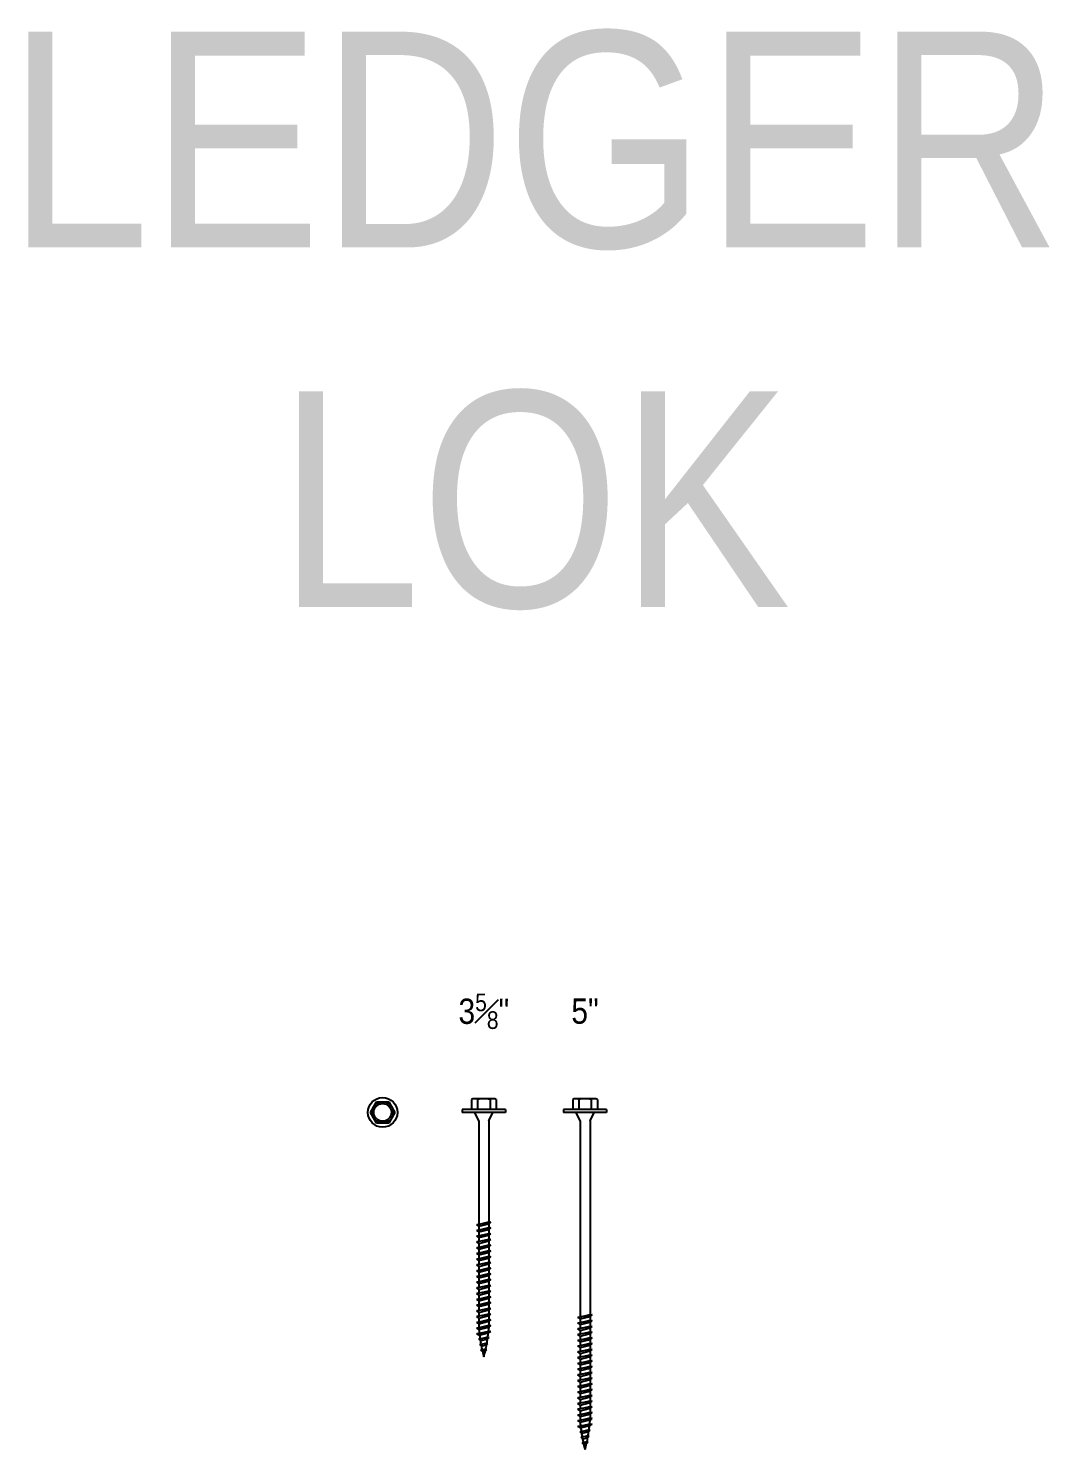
# Model space of a CAD drawing. Header units: inches. Extents: x -2661 to 42767, y -1222 to 9099.
# Drawn here: x 1334.97 to 1350.1, y 1307.44 to 1328.51 of the extents above; entities that cross this region are included whole.
import ezdxf

# ---------------------------------------------------------------- set-up
doc = ezdxf.new("R2010")
doc.units = ezdxf.units.IN
doc.header["$LTSCALE"] = 12
doc.header["$MEASUREMENT"] = 0
doc.layers.add('S-ANNO-NOTE', color=4, linetype='CONTINUOUS')
doc.layers.add('S-SIMPSON', color=2, linetype='CONTINUOUS')
doc.styles.add('Arial', font='arial.ttf', dxfattribs={"width": 0.85})

# ---------------------------------------------------------------- blocks, each defined once
blk = doc.blocks.new('LL005')
at = {"layer": 'S-SIMPSON'}
for p, q in [((0.32, 0.042), (-0.32, 0.042)), ((-0.32, 0.042), (-0.32, 0)), ((0.32, 0), (-0.32, 0)), ((-0.183, 0.19), (-0.183, 0.042)), ((0.137, 0.203), (-0.137, 0.203)), ((-0.074, -0.125), (-0.133, 0)), ((0.132, 0), (-0.132, 0)), ((-0.092, 0.19), (-0.092, 0.042)), ((0.074, -0.125), (0.133, 0)), ((0.092, 0.19), (0.092, 0.042)), ((0.183, 0.19), (0.183, 0.042)), ((0.32, 0.042), (0.32, 0)), ((-0.074, -0.125), (-0.074, -3.033)), ((0.074, -0.125), (0.074, -2.998)), ((-0.105, -3.041), (0.074, -2.998)), ((-0.105, -3.041), (0.074, -2.998)), ((-0.105, -3.041), (0.074, -2.998)), ((-0.105, -3.041), (0.074, -2.998)), ((0.105, -3.004), (-0.105, -3.041)), ((0.105, -3.004), (-0.105, -3.041)), ((0.105, -3.004), (-0.105, -3.041)), ((0.105, -3.004), (-0.105, -3.041)), ((-0.074, -3.062), (-0.105, -3.041)), ((-0.074, -3.062), (-0.105, -3.041)), ((-0.074, -3.062), (-0.105, -3.041)), ((-0.074, -3.062), (-0.105, -3.041)), ((-0.105, -3.126), (0.074, -3.083)), ((-0.105, -3.126), (0.074, -3.083)), ((-0.105, -3.126), (0.074, -3.083)), ((-0.105, -3.126), (0.074, -3.083)), ((-0.105, -3.126), (0.074, -3.083)), ((0.105, -3.089), (-0.105, -3.126)), ((0.105, -3.089), (-0.105, -3.126)), ((0.105, -3.089), (-0.105, -3.126)), ((0.105, -3.089), (-0.105, -3.126)), ((0.105, -3.089), (-0.105, -3.126)), ((-0.074, -3.147), (-0.105, -3.126)), ((-0.074, -3.147), (-0.105, -3.126)), ((-0.074, -3.147), (-0.105, -3.126)), ((-0.074, -3.147), (-0.105, -3.126)), ((-0.074, -3.147), (-0.105, -3.126)), ((-0.074, -3.062), (0.074, -3.025)), ((-0.074, -3.062), (0.074, -3.025)), ((-0.074, -3.062), (0.074, -3.025)), ((-0.074, -3.062), (0.074, -3.025)), ((-0.074, -3.062), (-0.074, -3.118)), ((-0.074, -3.147), (0.074, -3.11)), ((-0.074, -3.147), (0.074, -3.11)), ((-0.074, -3.147), (0.074, -3.11)), ((-0.074, -3.147), (0.074, -3.11)), ((-0.074, -3.147), (0.074, -3.11)), ((-0.074, -3.147), (-0.074, -3.204)), ((0.074, -2.998), (0.105, -3.004)), ((0.074, -2.998), (0.105, -3.004)), ((0.074, -2.998), (0.105, -3.004)), ((0.074, -2.998), (0.105, -3.004)), ((0.074, -3.025), (0.105, -3.004)), ((0.074, -3.025), (0.105, -3.004)), ((0.074, -3.025), (0.105, -3.004)), ((0.074, -3.025), (0.105, -3.004)), ((0.074, -3.025), (0.074, -3.083)), ((0.074, -3.083), (0.105, -3.089)), ((0.074, -3.083), (0.105, -3.089)), ((0.074, -3.083), (0.105, -3.089)), ((0.074, -3.083), (0.105, -3.089)), ((0.074, -3.083), (0.105, -3.089)), ((0.074, -3.11), (0.105, -3.089)), ((0.074, -3.11), (0.105, -3.089)), ((0.074, -3.11), (0.105, -3.089)), ((0.074, -3.11), (0.105, -3.089)), ((0.074, -3.11), (0.105, -3.089)), ((0.074, -3.11), (0.074, -3.169)), ((-0.105, -3.211), (0.074, -3.169)), ((-0.105, -3.211), (0.074, -3.169)), ((-0.105, -3.211), (0.074, -3.169)), ((-0.105, -3.211), (0.074, -3.169)), ((0.105, -3.174), (-0.105, -3.211)), ((0.105, -3.174), (-0.105, -3.211)), ((0.105, -3.174), (-0.105, -3.211)), ((0.105, -3.174), (-0.105, -3.211)), ((-0.074, -3.232), (-0.105, -3.211)), ((-0.074, -3.232), (-0.105, -3.211)), ((-0.074, -3.232), (-0.105, -3.211)), ((-0.074, -3.232), (-0.105, -3.211)), ((-0.105, -3.296), (0.074, -3.254)), ((-0.105, -3.296), (0.074, -3.254)), ((-0.105, -3.296), (0.074, -3.254)), ((-0.105, -3.296), (0.074, -3.254)), ((0.105, -3.259), (-0.105, -3.296)), ((0.105, -3.259), (-0.105, -3.296)), ((0.105, -3.259), (-0.105, -3.296)), ((0.105, -3.259), (-0.105, -3.296)), ((-0.074, -3.318), (-0.105, -3.296)), ((-0.074, -3.318), (-0.105, -3.296)), ((-0.074, -3.318), (-0.105, -3.296)), ((-0.074, -3.318), (-0.105, -3.296)), ((-0.105, -3.381), (0.074, -3.339)), ((-0.105, -3.381), (0.074, -3.339)), ((-0.105, -3.381), (0.074, -3.339)), ((-0.105, -3.381), (0.074, -3.339)), ((0.105, -3.344), (-0.105, -3.381)), ((0.105, -3.344), (-0.105, -3.381)), ((0.105, -3.344), (-0.105, -3.381)), ((0.105, -3.344), (-0.105, -3.381)), ((-0.074, -3.232), (0.074, -3.195)), ((-0.074, -3.232), (0.074, -3.195)), ((-0.074, -3.232), (0.074, -3.195)), ((-0.074, -3.232), (0.074, -3.195)), ((-0.074, -3.232), (-0.074, -3.289)), ((-0.074, -3.318), (0.074, -3.281)), ((-0.074, -3.318), (0.074, -3.281)), ((-0.074, -3.318), (0.074, -3.281)), ((-0.074, -3.318), (0.074, -3.281)), ((-0.074, -3.318), (-0.074, -3.374)), ((-0.074, -3.403), (0.074, -3.366)), ((-0.074, -3.403), (0.074, -3.366)), ((-0.074, -3.403), (0.074, -3.366)), ((-0.074, -3.403), (0.074, -3.366)), ((0.074, -3.169), (0.105, -3.174)), ((0.074, -3.169), (0.105, -3.174)), ((0.074, -3.169), (0.105, -3.174)), ((0.074, -3.169), (0.105, -3.174)), ((0.074, -3.195), (0.105, -3.174)), ((0.074, -3.195), (0.105, -3.174)), ((0.074, -3.195), (0.105, -3.174)), ((0.074, -3.195), (0.105, -3.174)), ((0.074, -3.195), (0.074, -3.254)), ((0.074, -3.254), (0.105, -3.259)), ((0.074, -3.254), (0.105, -3.259)), ((0.074, -3.254), (0.105, -3.259)), ((0.074, -3.254), (0.105, -3.259)), ((0.074, -3.281), (0.105, -3.259)), ((0.074, -3.281), (0.105, -3.259)), ((0.074, -3.281), (0.105, -3.259)), ((0.074, -3.281), (0.105, -3.259)), ((0.074, -3.281), (0.074, -3.339)), ((0.074, -3.339), (0.105, -3.344)), ((0.074, -3.339), (0.105, -3.344)), ((0.074, -3.339), (0.105, -3.344)), ((0.074, -3.339), (0.105, -3.344)), ((0.074, -3.366), (0.105, -3.344)), ((0.074, -3.366), (0.105, -3.344)), ((0.074, -3.366), (0.105, -3.344)), ((0.074, -3.366), (0.105, -3.344)), ((0.074, -3.366), (0.074, -3.424)), ((-0.074, -3.403), (-0.105, -3.381)), ((-0.074, -3.403), (-0.105, -3.381)), ((-0.074, -3.403), (-0.105, -3.381)), ((-0.074, -3.403), (-0.105, -3.381)), ((-0.105, -3.466), (0.074, -3.424)), ((-0.105, -3.466), (0.074, -3.424)), ((0.105, -3.429), (-0.105, -3.466)), ((0.105, -3.429), (-0.105, -3.466)), ((-0.074, -3.488), (-0.105, -3.466)), ((-0.074, -3.488), (-0.105, -3.466)), ((-0.105, -3.552), (0.074, -3.509)), ((-0.105, -3.552), (0.074, -3.509)), ((0.105, -3.515), (-0.105, -3.552)), ((0.105, -3.515), (-0.105, -3.552)), ((-0.074, -3.573), (-0.105, -3.552)), ((-0.074, -3.573), (-0.105, -3.552)), ((-0.074, -3.403), (-0.074, -3.459)), ((-0.074, -3.488), (0.074, -3.451)), ((-0.074, -3.488), (0.074, -3.451)), ((-0.074, -3.488), (-0.074, -3.544)), ((-0.074, -3.573), (0.074, -3.536)), ((-0.074, -3.573), (0.074, -3.536)), ((-0.074, -3.573), (-0.074, -3.63)), ((0.074, -3.424), (0.105, -3.429)), ((0.074, -3.424), (0.105, -3.429)), ((0.074, -3.451), (0.105, -3.429)), ((0.074, -3.451), (0.105, -3.429)), ((0.074, -3.451), (0.074, -3.509)), ((0.074, -3.509), (0.105, -3.515)), ((0.074, -3.509), (0.105, -3.515)), ((0.074, -3.536), (0.105, -3.515)), ((0.074, -3.536), (0.105, -3.515)), ((0.074, -3.536), (0.074, -3.594)), ((-0.105, -3.637), (0.074, -3.594)), ((0.105, -3.6), (-0.105, -3.637)), ((-0.074, -3.658), (-0.105, -3.637)), ((-0.105, -3.722), (0.074, -3.68)), ((-0.105, -3.722), (0.074, -3.68)), ((-0.105, -3.722), (0.074, -3.68)), ((-0.105, -3.722), (0.074, -3.68)), ((0.105, -3.685), (-0.105, -3.722)), ((0.105, -3.685), (-0.105, -3.722)), ((0.105, -3.685), (-0.105, -3.722)), ((0.105, -3.685), (-0.105, -3.722)), ((-0.074, -3.743), (-0.105, -3.722)), ((-0.074, -3.743), (-0.105, -3.722)), ((-0.074, -3.743), (-0.105, -3.722)), ((-0.074, -3.743), (-0.105, -3.722)), ((-0.105, -3.807), (0.074, -3.765)), ((-0.105, -3.807), (0.074, -3.765)), ((-0.105, -3.807), (0.074, -3.765)), ((-0.105, -3.807), (0.074, -3.765)), ((0.105, -3.77), (-0.105, -3.807)), ((0.105, -3.77), (-0.105, -3.807)), ((0.105, -3.77), (-0.105, -3.807)), ((0.105, -3.77), (-0.105, -3.807)), ((-0.074, -3.658), (0.074, -3.621)), ((-0.074, -3.658), (-0.074, -3.715)), ((-0.074, -3.743), (0.074, -3.707)), ((-0.074, -3.743), (0.074, -3.707)), ((-0.074, -3.743), (0.074, -3.707)), ((-0.074, -3.743), (0.074, -3.707)), ((-0.074, -3.743), (-0.074, -3.8)), ((-0.074, -3.829), (0.074, -3.792)), ((-0.074, -3.829), (0.074, -3.792)), ((-0.074, -3.829), (0.074, -3.792)), ((-0.074, -3.829), (0.074, -3.792)), ((0.074, -3.594), (0.105, -3.6)), ((0.074, -3.621), (0.105, -3.6)), ((0.074, -3.621), (0.074, -3.68)), ((0.074, -3.68), (0.105, -3.685)), ((0.074, -3.68), (0.105, -3.685)), ((0.074, -3.68), (0.105, -3.685)), ((0.074, -3.68), (0.105, -3.685)), ((0.074, -3.707), (0.105, -3.685)), ((0.074, -3.707), (0.105, -3.685)), ((0.074, -3.707), (0.105, -3.685)), ((0.074, -3.707), (0.105, -3.685)), ((0.074, -3.707), (0.074, -3.765)), ((0.074, -3.765), (0.105, -3.77)), ((0.074, -3.765), (0.105, -3.77)), ((0.074, -3.765), (0.105, -3.77)), ((0.074, -3.765), (0.105, -3.77)), ((0.074, -3.792), (0.105, -3.77)), ((0.074, -3.792), (0.105, -3.77)), ((0.074, -3.792), (0.105, -3.77)), ((0.074, -3.792), (0.105, -3.77)), ((0.074, -3.792), (0.074, -3.85)), ((-0.074, -3.829), (-0.105, -3.807)), ((-0.074, -3.829), (-0.105, -3.807)), ((-0.074, -3.829), (-0.105, -3.807)), ((-0.074, -3.829), (-0.105, -3.807)), ((-0.105, -3.892), (0.074, -3.85)), ((-0.105, -3.892), (0.074, -3.85)), ((-0.105, -3.892), (0.074, -3.85)), ((-0.105, -3.892), (0.074, -3.85)), ((-0.105, -3.892), (0.074, -3.85)), ((0.105, -3.855), (-0.105, -3.892)), ((0.105, -3.855), (-0.105, -3.892)), ((0.105, -3.855), (-0.105, -3.892)), ((0.105, -3.855), (-0.105, -3.892)), ((0.105, -3.855), (-0.105, -3.892)), ((-0.074, -3.914), (-0.105, -3.892)), ((-0.074, -3.914), (-0.105, -3.892)), ((-0.074, -3.914), (-0.105, -3.892)), ((-0.074, -3.914), (-0.105, -3.892)), ((-0.074, -3.914), (-0.105, -3.892)), ((-0.105, -3.978), (0.074, -3.935)), ((-0.105, -3.978), (0.074, -3.935)), ((-0.105, -3.978), (0.074, -3.935)), ((-0.105, -3.978), (0.074, -3.935)), ((0.105, -3.941), (-0.105, -3.978)), ((0.105, -3.941), (-0.105, -3.978)), ((0.105, -3.941), (-0.105, -3.978)), ((0.105, -3.941), (-0.105, -3.978)), ((-0.074, -3.999), (-0.105, -3.978)), ((-0.074, -3.999), (-0.105, -3.978)), ((-0.074, -3.999), (-0.105, -3.978)), ((-0.074, -3.999), (-0.105, -3.978)), ((-0.074, -3.829), (-0.074, -3.885)), ((-0.074, -3.914), (0.074, -3.877)), ((-0.074, -3.914), (0.074, -3.877)), ((-0.074, -3.914), (0.074, -3.877)), ((-0.074, -3.914), (0.074, -3.877)), ((-0.074, -3.914), (0.074, -3.877)), ((-0.074, -3.914), (-0.074, -3.97)), ((-0.074, -3.999), (0.074, -3.962)), ((-0.074, -3.999), (0.074, -3.962)), ((-0.074, -3.999), (0.074, -3.962)), ((-0.074, -3.999), (0.074, -3.962)), ((-0.074, -3.999), (-0.074, -4.055)), ((0.074, -3.85), (0.105, -3.855)), ((0.074, -3.85), (0.105, -3.855)), ((0.074, -3.85), (0.105, -3.855)), ((0.074, -3.85), (0.105, -3.855)), ((0.074, -3.85), (0.105, -3.855)), ((0.074, -3.877), (0.105, -3.855)), ((0.074, -3.877), (0.105, -3.855)), ((0.074, -3.877), (0.105, -3.855)), ((0.074, -3.877), (0.105, -3.855)), ((0.074, -3.877), (0.105, -3.855)), ((0.074, -3.877), (0.074, -3.935)), ((0.074, -3.935), (0.105, -3.941)), ((0.074, -3.935), (0.105, -3.941)), ((0.074, -3.935), (0.105, -3.941)), ((0.074, -3.935), (0.105, -3.941)), ((0.074, -3.962), (0.105, -3.941)), ((0.074, -3.962), (0.105, -3.941)), ((0.074, -3.962), (0.105, -3.941)), ((0.074, -3.962), (0.105, -3.941)), ((0.074, -3.962), (0.074, -4.02)), ((-0.105, -4.063), (0.074, -4.02)), ((-0.105, -4.063), (0.074, -4.02)), ((-0.105, -4.063), (0.074, -4.02)), ((-0.105, -4.063), (0.074, -4.02)), ((0.105, -4.026), (-0.105, -4.063)), ((0.105, -4.026), (-0.105, -4.063)), ((0.105, -4.026), (-0.105, -4.063)), ((0.105, -4.026), (-0.105, -4.063)), ((-0.074, -4.084), (-0.105, -4.063)), ((-0.074, -4.084), (-0.105, -4.063)), ((-0.074, -4.084), (-0.105, -4.063)), ((-0.074, -4.084), (-0.105, -4.063)), ((-0.105, -4.148), (0.074, -4.106)), ((-0.105, -4.148), (0.074, -4.106)), ((-0.105, -4.148), (0.074, -4.106)), ((-0.105, -4.148), (0.074, -4.106)), ((0.105, -4.111), (-0.105, -4.148)), ((0.105, -4.111), (-0.105, -4.148)), ((0.105, -4.111), (-0.105, -4.148)), ((0.105, -4.111), (-0.105, -4.148)), ((-0.074, -4.169), (-0.105, -4.148)), ((-0.074, -4.169), (-0.105, -4.148)), ((-0.074, -4.169), (-0.105, -4.148)), ((-0.074, -4.169), (-0.105, -4.148)), ((-0.105, -4.233), (0.074, -4.191)), ((-0.105, -4.233), (0.074, -4.191)), ((0.105, -4.196), (-0.105, -4.233)), ((0.105, -4.196), (-0.105, -4.233)), ((-0.074, -4.084), (0.074, -4.047)), ((-0.074, -4.084), (0.074, -4.047)), ((-0.074, -4.084), (0.074, -4.047)), ((-0.074, -4.084), (0.074, -4.047)), ((-0.074, -4.084), (-0.074, -4.141)), ((-0.074, -4.169), (0.074, -4.132)), ((-0.074, -4.169), (0.074, -4.132)), ((-0.074, -4.169), (0.074, -4.132)), ((-0.074, -4.169), (0.074, -4.132)), ((-0.074, -4.169), (-0.074, -4.226)), ((0.074, -4.02), (0.105, -4.026)), ((0.074, -4.02), (0.105, -4.026)), ((0.074, -4.02), (0.105, -4.026)), ((0.074, -4.02), (0.105, -4.026)), ((0.074, -4.047), (0.105, -4.026)), ((0.074, -4.047), (0.105, -4.026)), ((0.074, -4.047), (0.105, -4.026)), ((0.074, -4.047), (0.105, -4.026)), ((0.074, -4.047), (0.074, -4.106)), ((0.074, -4.106), (0.105, -4.111)), ((0.074, -4.106), (0.105, -4.111)), ((0.074, -4.106), (0.105, -4.111)), ((0.074, -4.106), (0.105, -4.111)), ((0.074, -4.132), (0.105, -4.111)), ((0.074, -4.132), (0.105, -4.111)), ((0.074, -4.132), (0.105, -4.111)), ((0.074, -4.132), (0.105, -4.111)), ((0.074, -4.132), (0.074, -4.191)), ((0.074, -4.191), (0.105, -4.196)), ((0.074, -4.191), (0.105, -4.196)), ((0.074, -4.218), (0.105, -4.196)), ((0.074, -4.218), (0.105, -4.196)), ((-0.074, -4.255), (-0.105, -4.233)), ((-0.074, -4.255), (-0.105, -4.233)), ((-0.105, -4.318), (0.074, -4.276)), ((-0.105, -4.318), (0.074, -4.276)), ((0.105, -4.281), (-0.105, -4.318)), ((0.105, -4.281), (-0.105, -4.318)), ((-0.074, -4.34), (-0.105, -4.318)), ((-0.074, -4.34), (-0.105, -4.318)), ((-0.105, -4.403), (0.074, -4.361)), ((0.105, -4.367), (-0.105, -4.403)), ((-0.074, -4.425), (-0.105, -4.403)), ((-0.074, -4.255), (0.074, -4.218)), ((-0.074, -4.255), (0.074, -4.218)), ((-0.074, -4.255), (-0.074, -4.311)), ((-0.074, -4.34), (0.074, -4.303)), ((-0.074, -4.34), (0.074, -4.303)), ((-0.074, -4.34), (-0.074, -4.396)), ((-0.074, -4.425), (0.074, -4.388)), ((-0.074, -4.425), (-0.074, -4.481)), ((0.074, -4.218), (0.074, -4.276)), ((0.074, -4.276), (0.105, -4.281)), ((0.074, -4.276), (0.105, -4.281)), ((0.074, -4.303), (0.105, -4.281)), ((0.074, -4.303), (0.105, -4.281)), ((0.074, -4.303), (0.074, -4.361)), ((0.074, -4.361), (0.105, -4.367)), ((0.074, -4.388), (0.105, -4.367)), ((0.074, -4.388), (0.074, -4.446)), ((-0.105, -4.489), (0.074, -4.446)), ((0.105, -4.452), (-0.105, -4.489)), ((-0.074, -4.51), (-0.105, -4.489)), ((-0.105, -4.574), (0.074, -4.531)), ((0.105, -4.537), (-0.105, -4.574)), ((-0.074, -4.595), (-0.105, -4.574)), ((-0.105, -4.659), (0.074, -4.617)), ((0.105, -4.622), (-0.105, -4.659)), ((-0.074, -4.51), (0.074, -4.473)), ((-0.074, -4.51), (-0.074, -4.567)), ((-0.074, -4.595), (0.074, -4.558)), ((0.074, -4.446), (0.105, -4.452)), ((0.074, -4.473), (0.105, -4.452)), ((0.074, -4.473), (0.074, -4.531)), ((0.074, -4.531), (0.105, -4.537)), ((0.074, -4.558), (0.105, -4.537)), ((0.074, -4.558), (0.074, -4.574)), ((0.074, -4.617), (0.105, -4.622)), ((0.074, -4.644), (0.105, -4.622)), ((-0.074, -4.68), (-0.105, -4.659)), ((-0.074, -4.68), (0.074, -4.644)), ((-0.072, -4.737), (0.045, -4.709)), ((0.077, -4.714), (-0.072, -4.737)), ((-0.042, -4.758), (-0.072, -4.737)), ((-0.058, -4.818), (0.029, -4.798)), ((0.061, -4.803), (-0.058, -4.818)), ((-0.028, -4.839), (-0.058, -4.818)), ((-0.042, -4.758), (0.046, -4.736)), ((-0.028, -4.839), (0.03, -4.825)), ((0.029, -4.798), (0.061, -4.803)), ((0.03, -4.825), (0.061, -4.803)), ((0.045, -4.709), (0.077, -4.714)), ((0.046, -4.736), (0.077, -4.714)), ((-0.044, -4.9), (0.014, -4.887)), ((0.046, -4.892), (-0.044, -4.9)), ((-0.014, -4.921), (-0.044, -4.9)), ((-0.014, -4.921), (0.015, -4.914)), ((0.014, -4.887), (0.046, -4.892)), ((0.015, -4.914), (0.046, -4.892))]:
    blk.add_line(p, q, dxfattribs=at)
for centre, radius, start, end in [((-0.137, 0.117), 0.086, 57.7958, 122.2042), ((0, -0.121), 0.324, 73.5736, 106.4264), ((0.137, 0.117), 0.086, 57.7958, 122.2042), ((2.452, -4.354), 2.536, 185.4519, 186.7036), ((-2.452, -4.354), 2.536, 354.03, 355.0192), ((2.452, -4.354), 2.536, 187.3361, 188.5857), ((2.452, -4.354), 2.536, 188.9972, 190.4628), ((2.452, -4.354), 2.536, 190.8745, 192.3355), ((-2.452, -4.354), 2.536, 347.8202, 349.4673), ((-2.452, -4.354), 2.536, 349.8611, 351.4971), ((-2.452, -4.354), 2.536, 351.9036, 353.4005), ((2.452, -4.354), 2.536, 192.8118, 194.7605), ((-2.452, -4.354), 2.536, 345.2395, 347.3632)]:
    blk.add_arc(centre, radius, start, end, dxfattribs=at)
blk = doc.blocks.new('LL358')
at = {"layer": 'S-SIMPSON'}
for p, q in [((0.32, 0.042), (-0.32, 0.042)), ((-0.32, 0.042), (-0.32, 0)), ((0.32, 0), (-0.32, 0)), ((-0.183, 0.19), (-0.183, 0.042)), ((0.137, 0.203), (-0.137, 0.203)), ((-0.074, -0.125), (-0.133, 0)), ((0.132, 0), (-0.132, 0)), ((-0.092, 0.19), (-0.092, 0.042)), ((0.074, -0.125), (0.133, 0)), ((0.092, 0.19), (0.092, 0.042)), ((0.183, 0.19), (0.183, 0.042)), ((0.32, 0.042), (0.32, 0)), ((-0.074, -0.125), (-0.074, -1.658)), ((0.074, -0.125), (0.074, -1.623)), ((-0.105, -1.666), (0.074, -1.623)), ((-0.105, -1.666), (0.074, -1.623)), ((-0.105, -1.666), (0.074, -1.623)), ((-0.105, -1.666), (0.074, -1.623)), ((0.105, -1.629), (-0.105, -1.666)), ((0.105, -1.629), (-0.105, -1.666)), ((0.105, -1.629), (-0.105, -1.666)), ((0.105, -1.629), (-0.105, -1.666)), ((-0.074, -1.687), (-0.105, -1.666)), ((-0.074, -1.687), (-0.105, -1.666)), ((-0.074, -1.687), (-0.105, -1.666)), ((-0.074, -1.687), (-0.105, -1.666)), ((-0.074, -1.687), (0.074, -1.65)), ((-0.074, -1.687), (0.074, -1.65)), ((-0.074, -1.687), (0.074, -1.65)), ((-0.074, -1.687), (0.074, -1.65)), ((0.074, -1.623), (0.105, -1.629)), ((0.074, -1.623), (0.105, -1.629)), ((0.074, -1.623), (0.105, -1.629)), ((0.074, -1.623), (0.105, -1.629)), ((0.074, -1.65), (0.105, -1.629)), ((0.074, -1.65), (0.105, -1.629)), ((0.074, -1.65), (0.105, -1.629)), ((0.074, -1.65), (0.105, -1.629)), ((0.074, -1.65), (0.074, -1.708)), ((-0.105, -1.751), (0.074, -1.708)), ((-0.105, -1.751), (0.074, -1.708)), ((-0.105, -1.751), (0.074, -1.708)), ((-0.105, -1.751), (0.074, -1.708)), ((-0.105, -1.751), (0.074, -1.708)), ((0.105, -1.714), (-0.105, -1.751)), ((0.105, -1.714), (-0.105, -1.751)), ((0.105, -1.714), (-0.105, -1.751)), ((0.105, -1.714), (-0.105, -1.751)), ((0.105, -1.714), (-0.105, -1.751)), ((-0.074, -1.772), (-0.105, -1.751)), ((-0.074, -1.772), (-0.105, -1.751)), ((-0.074, -1.772), (-0.105, -1.751)), ((-0.074, -1.772), (-0.105, -1.751)), ((-0.074, -1.772), (-0.105, -1.751)), ((-0.105, -1.836), (0.074, -1.794)), ((-0.105, -1.836), (0.074, -1.794)), ((-0.105, -1.836), (0.074, -1.794)), ((-0.105, -1.836), (0.074, -1.794)), ((0.105, -1.799), (-0.105, -1.836)), ((0.105, -1.799), (-0.105, -1.836)), ((0.105, -1.799), (-0.105, -1.836)), ((0.105, -1.799), (-0.105, -1.836)), ((-0.074, -1.857), (-0.105, -1.836)), ((-0.074, -1.857), (-0.105, -1.836)), ((-0.074, -1.857), (-0.105, -1.836)), ((-0.074, -1.857), (-0.105, -1.836)), ((-0.105, -1.921), (0.074, -1.879)), ((-0.105, -1.921), (0.074, -1.879)), ((-0.105, -1.921), (0.074, -1.879)), ((-0.105, -1.921), (0.074, -1.879)), ((0.105, -1.884), (-0.105, -1.921)), ((0.105, -1.884), (-0.105, -1.921)), ((0.105, -1.884), (-0.105, -1.921)), ((0.105, -1.884), (-0.105, -1.921)), ((-0.074, -1.687), (-0.074, -1.743)), ((-0.074, -1.772), (0.074, -1.735)), ((-0.074, -1.772), (0.074, -1.735)), ((-0.074, -1.772), (0.074, -1.735)), ((-0.074, -1.772), (0.074, -1.735)), ((-0.074, -1.772), (0.074, -1.735)), ((-0.074, -1.772), (-0.074, -1.829)), ((-0.074, -1.857), (0.074, -1.82)), ((-0.074, -1.857), (0.074, -1.82)), ((-0.074, -1.857), (0.074, -1.82)), ((-0.074, -1.857), (0.074, -1.82)), ((-0.074, -1.857), (-0.074, -1.914)), ((0.074, -1.708), (0.105, -1.714)), ((0.074, -1.708), (0.105, -1.714)), ((0.074, -1.708), (0.105, -1.714)), ((0.074, -1.708), (0.105, -1.714)), ((0.074, -1.708), (0.105, -1.714)), ((0.074, -1.735), (0.105, -1.714)), ((0.074, -1.735), (0.105, -1.714)), ((0.074, -1.735), (0.105, -1.714)), ((0.074, -1.735), (0.105, -1.714)), ((0.074, -1.735), (0.105, -1.714)), ((0.074, -1.735), (0.074, -1.794)), ((0.074, -1.794), (0.105, -1.799)), ((0.074, -1.794), (0.105, -1.799)), ((0.074, -1.794), (0.105, -1.799)), ((0.074, -1.794), (0.105, -1.799)), ((0.074, -1.82), (0.105, -1.799)), ((0.074, -1.82), (0.105, -1.799)), ((0.074, -1.82), (0.105, -1.799)), ((0.074, -1.82), (0.105, -1.799)), ((0.074, -1.82), (0.074, -1.879)), ((0.074, -1.879), (0.105, -1.884)), ((0.074, -1.879), (0.105, -1.884)), ((0.074, -1.879), (0.105, -1.884)), ((0.074, -1.879), (0.105, -1.884)), ((0.074, -1.906), (0.105, -1.884)), ((0.074, -1.906), (0.105, -1.884)), ((0.074, -1.906), (0.105, -1.884)), ((0.074, -1.906), (0.105, -1.884)), ((-0.074, -1.943), (-0.105, -1.921)), ((-0.074, -1.943), (-0.105, -1.921)), ((-0.074, -1.943), (-0.105, -1.921)), ((-0.074, -1.943), (-0.105, -1.921)), ((-0.105, -2.006), (0.074, -1.964)), ((-0.105, -2.006), (0.074, -1.964)), ((-0.105, -2.006), (0.074, -1.964)), ((-0.105, -2.006), (0.074, -1.964)), ((0.105, -1.969), (-0.105, -2.006)), ((0.105, -1.969), (-0.105, -2.006)), ((0.105, -1.969), (-0.105, -2.006)), ((0.105, -1.969), (-0.105, -2.006)), ((-0.074, -2.028), (-0.105, -2.006)), ((-0.074, -2.028), (-0.105, -2.006)), ((-0.074, -2.028), (-0.105, -2.006)), ((-0.074, -2.028), (-0.105, -2.006)), ((-0.105, -2.091), (0.074, -2.049)), ((-0.105, -2.091), (0.074, -2.049)), ((0.105, -2.054), (-0.105, -2.091)), ((0.105, -2.054), (-0.105, -2.091)), ((-0.074, -2.113), (-0.105, -2.091)), ((-0.074, -2.113), (-0.105, -2.091)), ((-0.074, -1.943), (0.074, -1.906)), ((-0.074, -1.943), (0.074, -1.906)), ((-0.074, -1.943), (0.074, -1.906)), ((-0.074, -1.943), (0.074, -1.906)), ((-0.074, -1.943), (-0.074, -1.999)), ((-0.074, -2.028), (0.074, -1.991)), ((-0.074, -2.028), (0.074, -1.991)), ((-0.074, -2.028), (0.074, -1.991)), ((-0.074, -2.028), (0.074, -1.991)), ((-0.074, -2.028), (-0.074, -2.084)), ((-0.074, -2.113), (0.074, -2.076)), ((-0.074, -2.113), (0.074, -2.076)), ((0.074, -1.906), (0.074, -1.964)), ((0.074, -1.964), (0.105, -1.969)), ((0.074, -1.964), (0.105, -1.969)), ((0.074, -1.964), (0.105, -1.969)), ((0.074, -1.964), (0.105, -1.969)), ((0.074, -1.991), (0.105, -1.969)), ((0.074, -1.991), (0.105, -1.969)), ((0.074, -1.991), (0.105, -1.969)), ((0.074, -1.991), (0.105, -1.969)), ((0.074, -1.991), (0.074, -2.049)), ((0.074, -2.049), (0.105, -2.054)), ((0.074, -2.049), (0.105, -2.054)), ((0.074, -2.076), (0.105, -2.054)), ((0.074, -2.076), (0.105, -2.054)), ((0.074, -2.076), (0.074, -2.134)), ((-0.105, -2.177), (0.074, -2.134)), ((-0.105, -2.177), (0.074, -2.134)), ((0.105, -2.14), (-0.105, -2.177)), ((0.105, -2.14), (-0.105, -2.177)), ((-0.074, -2.198), (-0.105, -2.177)), ((-0.074, -2.198), (-0.105, -2.177)), ((-0.105, -2.262), (0.074, -2.219)), ((0.105, -2.225), (-0.105, -2.262)), ((-0.074, -2.283), (-0.105, -2.262)), ((-0.105, -2.347), (0.074, -2.305)), ((-0.105, -2.347), (0.074, -2.305)), ((-0.105, -2.347), (0.074, -2.305)), ((-0.105, -2.347), (0.074, -2.305)), ((0.105, -2.31), (-0.105, -2.347)), ((0.105, -2.31), (-0.105, -2.347)), ((0.105, -2.31), (-0.105, -2.347)), ((0.105, -2.31), (-0.105, -2.347)), ((-0.074, -2.113), (-0.074, -2.169)), ((-0.074, -2.198), (0.074, -2.161)), ((-0.074, -2.198), (0.074, -2.161)), ((-0.074, -2.198), (-0.074, -2.255)), ((-0.074, -2.283), (0.074, -2.246)), ((-0.074, -2.283), (-0.074, -2.34)), ((0.074, -2.134), (0.105, -2.14)), ((0.074, -2.134), (0.105, -2.14)), ((0.074, -2.161), (0.105, -2.14)), ((0.074, -2.161), (0.105, -2.14)), ((0.074, -2.161), (0.074, -2.219)), ((0.074, -2.219), (0.105, -2.225)), ((0.074, -2.246), (0.105, -2.225)), ((0.074, -2.246), (0.074, -2.305)), ((0.074, -2.305), (0.105, -2.31)), ((0.074, -2.305), (0.105, -2.31)), ((0.074, -2.305), (0.105, -2.31)), ((0.074, -2.305), (0.105, -2.31)), ((0.074, -2.332), (0.105, -2.31)), ((0.074, -2.332), (0.105, -2.31)), ((0.074, -2.332), (0.105, -2.31)), ((0.074, -2.332), (0.105, -2.31)), ((-0.074, -2.368), (-0.105, -2.347)), ((-0.074, -2.368), (-0.105, -2.347)), ((-0.074, -2.368), (-0.105, -2.347)), ((-0.074, -2.368), (-0.105, -2.347)), ((-0.105, -2.432), (0.074, -2.39)), ((-0.105, -2.432), (0.074, -2.39)), ((-0.105, -2.432), (0.074, -2.39)), ((-0.105, -2.432), (0.074, -2.39)), ((0.105, -2.395), (-0.105, -2.432)), ((0.105, -2.395), (-0.105, -2.432)), ((0.105, -2.395), (-0.105, -2.432)), ((0.105, -2.395), (-0.105, -2.432)), ((-0.074, -2.454), (-0.105, -2.432)), ((-0.074, -2.454), (-0.105, -2.432)), ((-0.074, -2.454), (-0.105, -2.432)), ((-0.074, -2.454), (-0.105, -2.432)), ((-0.105, -2.517), (0.074, -2.475)), ((-0.105, -2.517), (0.074, -2.475)), ((-0.105, -2.517), (0.074, -2.475)), ((-0.105, -2.517), (0.074, -2.475)), ((-0.105, -2.517), (0.074, -2.475)), ((0.105, -2.48), (-0.105, -2.517)), ((0.105, -2.48), (-0.105, -2.517)), ((0.105, -2.48), (-0.105, -2.517)), ((0.105, -2.48), (-0.105, -2.517)), ((0.105, -2.48), (-0.105, -2.517)), ((-0.074, -2.539), (-0.105, -2.517)), ((-0.074, -2.539), (-0.105, -2.517)), ((-0.074, -2.539), (-0.105, -2.517)), ((-0.074, -2.539), (-0.105, -2.517)), ((-0.074, -2.539), (-0.105, -2.517)), ((-0.074, -2.368), (0.074, -2.332)), ((-0.074, -2.368), (0.074, -2.332)), ((-0.074, -2.368), (0.074, -2.332)), ((-0.074, -2.368), (0.074, -2.332)), ((-0.074, -2.368), (-0.074, -2.425)), ((-0.074, -2.454), (0.074, -2.417)), ((-0.074, -2.454), (0.074, -2.417)), ((-0.074, -2.454), (0.074, -2.417)), ((-0.074, -2.454), (0.074, -2.417)), ((-0.074, -2.454), (-0.074, -2.51)), ((-0.074, -2.539), (0.074, -2.502)), ((-0.074, -2.539), (0.074, -2.502)), ((-0.074, -2.539), (0.074, -2.502)), ((-0.074, -2.539), (0.074, -2.502)), ((-0.074, -2.539), (0.074, -2.502)), ((0.074, -2.332), (0.074, -2.39)), ((0.074, -2.39), (0.105, -2.395)), ((0.074, -2.39), (0.105, -2.395)), ((0.074, -2.39), (0.105, -2.395)), ((0.074, -2.39), (0.105, -2.395)), ((0.074, -2.417), (0.105, -2.395)), ((0.074, -2.417), (0.105, -2.395)), ((0.074, -2.417), (0.105, -2.395)), ((0.074, -2.417), (0.105, -2.395)), ((0.074, -2.417), (0.074, -2.475)), ((0.074, -2.475), (0.105, -2.48)), ((0.074, -2.475), (0.105, -2.48)), ((0.074, -2.475), (0.105, -2.48)), ((0.074, -2.475), (0.105, -2.48)), ((0.074, -2.475), (0.105, -2.48)), ((0.074, -2.502), (0.105, -2.48)), ((0.074, -2.502), (0.105, -2.48)), ((0.074, -2.502), (0.105, -2.48)), ((0.074, -2.502), (0.105, -2.48)), ((0.074, -2.502), (0.105, -2.48)), ((0.074, -2.502), (0.074, -2.56)), ((-0.105, -2.603), (0.074, -2.56)), ((-0.105, -2.603), (0.074, -2.56)), ((-0.105, -2.603), (0.074, -2.56)), ((-0.105, -2.603), (0.074, -2.56)), ((0.105, -2.566), (-0.105, -2.603)), ((0.105, -2.566), (-0.105, -2.603)), ((0.105, -2.566), (-0.105, -2.603)), ((0.105, -2.566), (-0.105, -2.603)), ((-0.074, -2.624), (-0.105, -2.603)), ((-0.074, -2.624), (-0.105, -2.603)), ((-0.074, -2.624), (-0.105, -2.603)), ((-0.074, -2.624), (-0.105, -2.603)), ((-0.105, -2.688), (0.074, -2.645)), ((-0.105, -2.688), (0.074, -2.645)), ((-0.105, -2.688), (0.074, -2.645)), ((-0.105, -2.688), (0.074, -2.645)), ((0.105, -2.651), (-0.105, -2.688)), ((0.105, -2.651), (-0.105, -2.688)), ((0.105, -2.651), (-0.105, -2.688)), ((0.105, -2.651), (-0.105, -2.688)), ((-0.074, -2.709), (-0.105, -2.688)), ((-0.074, -2.709), (-0.105, -2.688)), ((-0.074, -2.709), (-0.105, -2.688)), ((-0.074, -2.709), (-0.105, -2.688)), ((-0.105, -2.773), (0.074, -2.731)), ((-0.105, -2.773), (0.074, -2.731)), ((-0.105, -2.773), (0.074, -2.731)), ((-0.105, -2.773), (0.074, -2.731)), ((0.105, -2.736), (-0.105, -2.773)), ((0.105, -2.736), (-0.105, -2.773)), ((0.105, -2.736), (-0.105, -2.773)), ((0.105, -2.736), (-0.105, -2.773)), ((-0.074, -2.539), (-0.074, -2.595)), ((-0.074, -2.624), (0.074, -2.587)), ((-0.074, -2.624), (0.074, -2.587)), ((-0.074, -2.624), (0.074, -2.587)), ((-0.074, -2.624), (0.074, -2.587)), ((-0.074, -2.624), (-0.074, -2.68)), ((-0.074, -2.709), (0.074, -2.672)), ((-0.074, -2.709), (0.074, -2.672)), ((-0.074, -2.709), (0.074, -2.672)), ((-0.074, -2.709), (0.074, -2.672)), ((-0.074, -2.709), (-0.074, -2.766)), ((0.074, -2.56), (0.105, -2.566)), ((0.074, -2.56), (0.105, -2.566)), ((0.074, -2.56), (0.105, -2.566)), ((0.074, -2.56), (0.105, -2.566)), ((0.074, -2.587), (0.105, -2.566)), ((0.074, -2.587), (0.105, -2.566)), ((0.074, -2.587), (0.105, -2.566)), ((0.074, -2.587), (0.105, -2.566)), ((0.074, -2.587), (0.074, -2.645)), ((0.074, -2.645), (0.105, -2.651)), ((0.074, -2.645), (0.105, -2.651)), ((0.074, -2.645), (0.105, -2.651)), ((0.074, -2.645), (0.105, -2.651)), ((0.074, -2.672), (0.105, -2.651)), ((0.074, -2.672), (0.105, -2.651)), ((0.074, -2.672), (0.105, -2.651)), ((0.074, -2.672), (0.105, -2.651)), ((0.074, -2.672), (0.074, -2.731)), ((0.074, -2.731), (0.105, -2.736)), ((0.074, -2.731), (0.105, -2.736)), ((0.074, -2.731), (0.105, -2.736)), ((0.074, -2.731), (0.105, -2.736)), ((0.074, -2.757), (0.105, -2.736)), ((0.074, -2.757), (0.105, -2.736)), ((0.074, -2.757), (0.105, -2.736)), ((0.074, -2.757), (0.105, -2.736)), ((-0.074, -2.794), (-0.105, -2.773)), ((-0.074, -2.794), (-0.105, -2.773)), ((-0.074, -2.794), (-0.105, -2.773)), ((-0.074, -2.794), (-0.105, -2.773)), ((-0.105, -2.858), (0.074, -2.816)), ((-0.105, -2.858), (0.074, -2.816)), ((0.105, -2.821), (-0.105, -2.858)), ((0.105, -2.821), (-0.105, -2.858)), ((-0.074, -2.88), (-0.105, -2.858)), ((-0.074, -2.88), (-0.105, -2.858)), ((-0.105, -2.943), (0.074, -2.901)), ((-0.105, -2.943), (0.074, -2.901)), ((0.105, -2.906), (-0.105, -2.943)), ((0.105, -2.906), (-0.105, -2.943)), ((-0.074, -2.965), (-0.105, -2.943)), ((-0.074, -2.965), (-0.105, -2.943)), ((-0.074, -2.794), (0.074, -2.757)), ((-0.074, -2.794), (0.074, -2.757)), ((-0.074, -2.794), (0.074, -2.757)), ((-0.074, -2.794), (0.074, -2.757)), ((-0.074, -2.794), (-0.074, -2.851)), ((-0.074, -2.88), (0.074, -2.843)), ((-0.074, -2.88), (0.074, -2.843)), ((-0.074, -2.88), (-0.074, -2.936)), ((-0.074, -2.965), (0.074, -2.928)), ((-0.074, -2.965), (0.074, -2.928)), ((0.074, -2.757), (0.074, -2.816)), ((0.074, -2.816), (0.105, -2.821)), ((0.074, -2.816), (0.105, -2.821)), ((0.074, -2.843), (0.105, -2.821)), ((0.074, -2.843), (0.105, -2.821)), ((0.074, -2.843), (0.074, -2.901)), ((0.074, -2.901), (0.105, -2.906)), ((0.074, -2.901), (0.105, -2.906)), ((0.074, -2.928), (0.105, -2.906)), ((0.074, -2.928), (0.105, -2.906)), ((0.074, -2.928), (0.074, -2.986)), ((-0.105, -3.028), (0.074, -2.986)), ((0.105, -2.992), (-0.105, -3.028)), ((-0.074, -3.05), (-0.105, -3.028)), ((-0.105, -3.114), (0.074, -3.071)), ((0.105, -3.077), (-0.105, -3.114)), ((-0.074, -3.135), (-0.105, -3.114)), ((-0.105, -3.199), (0.074, -3.156)), ((-0.074, -2.965), (-0.074, -3.021)), ((-0.074, -3.05), (0.074, -3.013)), ((-0.074, -3.05), (-0.074, -3.106)), ((-0.074, -3.135), (0.074, -3.098)), ((-0.074, -3.135), (-0.074, -3.192)), ((0.074, -2.986), (0.105, -2.992)), ((0.074, -3.013), (0.105, -2.992)), ((0.074, -3.013), (0.074, -3.071)), ((0.074, -3.071), (0.105, -3.077)), ((0.074, -3.098), (0.105, -3.077)), ((0.074, -3.098), (0.074, -3.156)), ((0.074, -3.156), (0.105, -3.162)), ((0.105, -3.162), (-0.105, -3.199)), ((-0.074, -3.22), (-0.105, -3.199)), ((-0.105, -3.284), (0.074, -3.242)), ((0.105, -3.247), (-0.105, -3.284)), ((-0.074, -3.305), (-0.105, -3.284)), ((-0.074, -3.22), (0.074, -3.183)), ((-0.074, -3.305), (0.074, -3.269)), ((-0.072, -3.362), (0.045, -3.334)), ((0.077, -3.339), (-0.072, -3.362)), ((-0.042, -3.383), (-0.072, -3.362)), ((-0.042, -3.383), (0.046, -3.361)), ((0.045, -3.334), (0.077, -3.339)), ((0.046, -3.361), (0.077, -3.339)), ((0.074, -3.183), (0.105, -3.162)), ((0.074, -3.183), (0.074, -3.199)), ((0.074, -3.242), (0.105, -3.247)), ((0.074, -3.269), (0.105, -3.247)), ((-0.058, -3.443), (0.029, -3.423)), ((0.061, -3.428), (-0.058, -3.443)), ((-0.028, -3.464), (-0.058, -3.443)), ((-0.044, -3.525), (0.014, -3.512)), ((0.046, -3.517), (-0.044, -3.525)), ((-0.014, -3.546), (-0.044, -3.525)), ((-0.028, -3.464), (0.03, -3.45)), ((-0.014, -3.546), (0.015, -3.539)), ((0.014, -3.512), (0.046, -3.517)), ((0.015, -3.539), (0.046, -3.517)), ((0.029, -3.423), (0.061, -3.428)), ((0.03, -3.45), (0.061, -3.428))]:
    blk.add_line(p, q, dxfattribs=at)
for centre, radius, start, end in [((-0.137, 0.117), 0.086, 57.7958, 122.2042), ((0, -0.121), 0.324, 73.5736, 106.4264), ((0.137, 0.117), 0.086, 57.7958, 122.2042), ((2.452, -2.979), 2.536, 185.4519, 186.7036), ((2.452, -2.979), 2.536, 187.3361, 188.5857), ((-2.452, -2.979), 2.536, 349.8611, 351.4971), ((-2.452, -2.979), 2.536, 351.9036, 353.4005), ((-2.452, -2.979), 2.536, 354.03, 355.0192), ((2.452, -2.979), 2.536, 188.9972, 190.4628), ((2.452, -2.979), 2.536, 190.8745, 192.3355), ((2.452, -2.979), 2.536, 192.8118, 194.7605), ((-2.452, -2.979), 2.536, 345.2395, 347.3632), ((-2.452, -2.979), 2.536, 347.8202, 349.4673)]:
    blk.add_arc(centre, radius, start, end, dxfattribs=at)
blk = doc.blocks.new('LL')
at = {"layer": 'S-SIMPSON'}
for p, q in [((-0.182, 0), (-0.091, 0.158)), ((-0.091, -0.158), (-0.182, 0)), ((-0.091, 0.158), (0.091, 0.158)), ((0.091, 0.158), (0.182, 0)), ((0.182, 0), (0.091, -0.158)), ((0.091, -0.158), (-0.091, -0.158))]:
    blk.add_line(p, q, dxfattribs=at)
for radius in [0.219, 0.158, 0.131]:
    blk.add_circle((0, 0), radius, dxfattribs=at)

msp = doc.modelspace()

# ---------------------------------------------------------------- block references
at = {"layer": 'S-SIMPSON'}
for name, p in [('LL', (1340.21622, 1312.43746)), ('LL358', (1341.71622, 1312.43746)), ('LL005', (1343.21622, 1312.43746))]:
    msp.add_blockref(name, p, dxfattribs=at)

# ---------------------------------------------------------------- texts
at = {"layer": 'S-ANNO-NOTE', "color": 191, "attachment_point": 5, "style": 'Arial'}
for s, insert, char_height, width in [('\\A1;{\\H0.8x;LEDGER LOK}', (1342.46622, 1324.17406), 4, 10.668997), ('\\A1;3{\\H0.7x;\\S5#8;\\H1.4286x;"}', (1341.71622, 1313.93746), 0.375, 1.5434442), ('\\A1;5{\\H1x;"}', (1343.21622, 1313.93746), 0.375, 1.5434442)]:
    msp.add_mtext(s, dxfattribs=dict(at, insert=insert, char_height=char_height, width=width))

doc.saveas('drawing.dxf')
